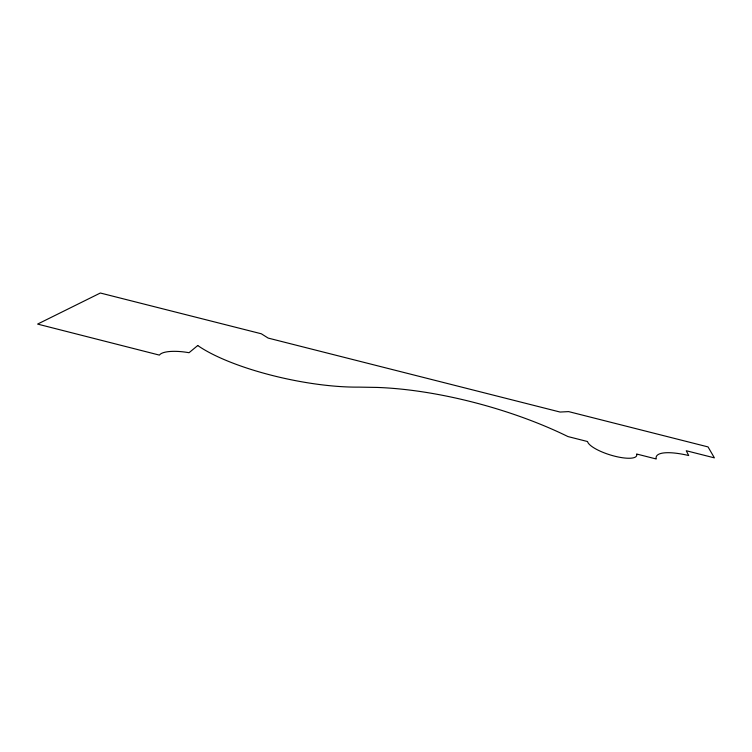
<?xml version="1.0" encoding="UTF-8"?>
<svg xmlns="http://www.w3.org/2000/svg" width="752" height="752" viewBox="0 0 752 752"><rect width="100%" height="100%" fill="white"/><g stroke="black" fill="none" stroke-linecap="round" stroke-linejoin="round"><path stroke-width="1.13" d="M197.748 345.525L189.043 352.707A29.262 8.686 10.1 0 0 159.424 355.113L37.6 324.084L100.345 293.017L261.311 333.775L268.182 338.09L560.09 412.049L568.625 411.607L708.036 446.914L714.4 457.865L686.247 450.73L688.71 455.533A45.007 12.173 18.6 0 0 656.233 458.983L636.568 453.992A25.737 7.219 17.3 0 1 614.638 456.173A25.737 7.219 17.3 0 1 587.528 441.537L567.948 436.564A182.745 60.733 15.4 0 0 377.119 387.43L358.732 387.12A112.302 30.4 12.1 0 1 197.748 345.525"/></g></svg>
